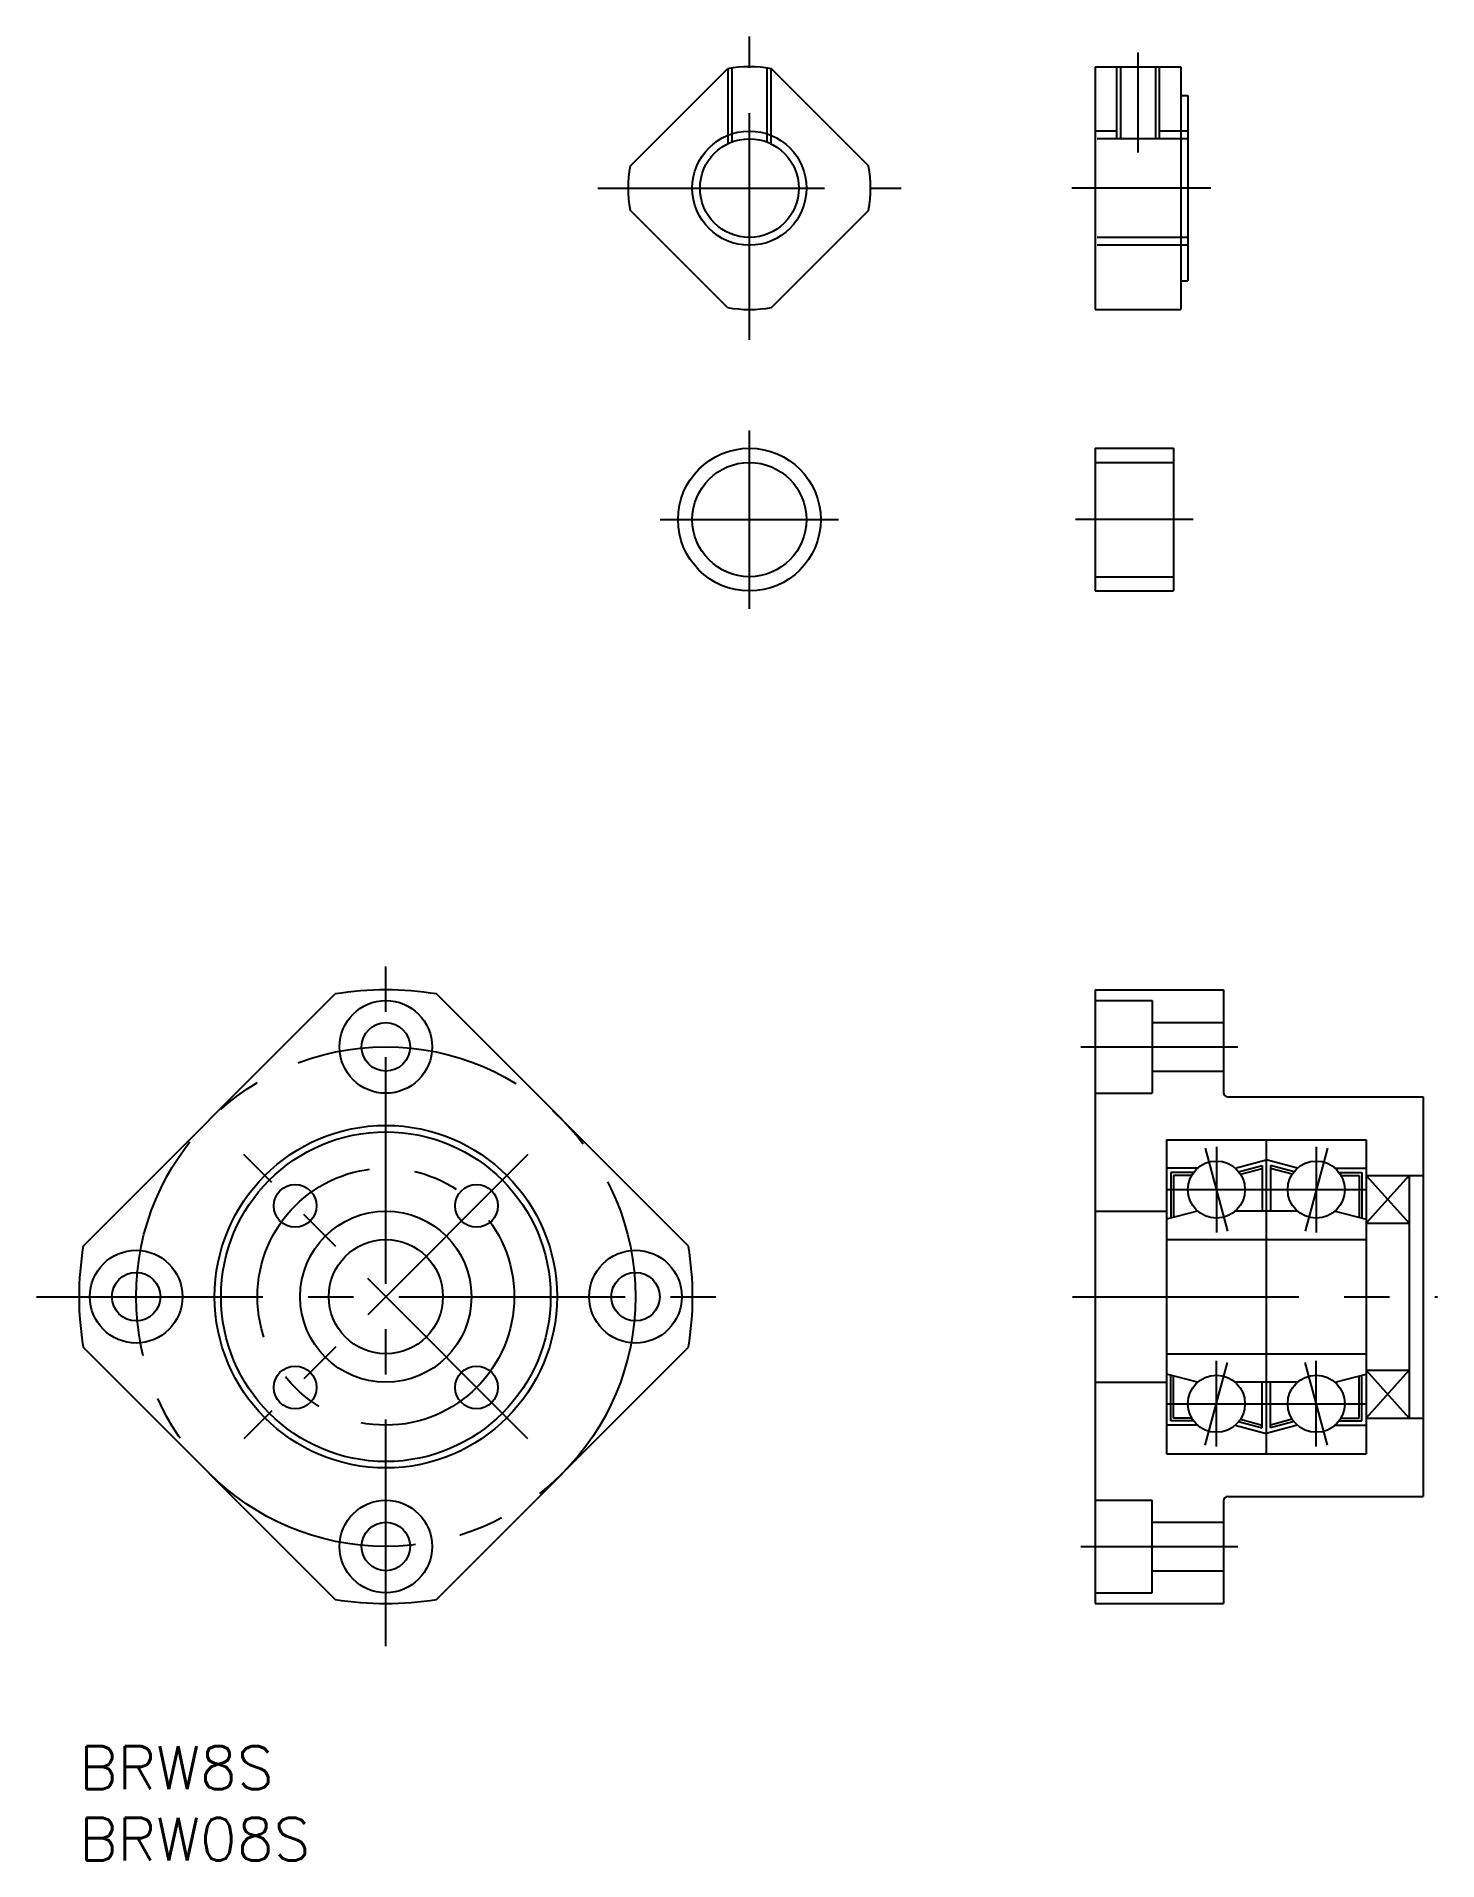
# Model space of a CAD drawing. Extents: x -3 to 95, y -8 to 120.
import ezdxf

# ---------------------------------------------------------------- set-up
doc = ezdxf.new("R2010")
doc.units = 0
doc.header["$LTSCALE"] = 0.5
doc.linetypes.add('CENTER', pattern=[50.8, 31.75, -6.35, 6.35, -6.35])
doc.linetypes.add('DASHED', pattern=[19.05, 12.7, -6.35])
for name, color, linetype in [('MSM_CENTER', 1, 'CENTER'), ('MSM_CONTINUOUS', 7, 'CONTINUOUS'), ('MSM_DASHED', 4, 'DASHED'), ('MSM_NARROW', 5, 'CONTINUOUS'), ('MSM_PART_NUMBER', 7, 'CONTINUOUS')]:
    doc.layers.add(name, color=color, linetype=linetype)
doc.styles.get("Standard").update_dxf_attribs({"font": 'txt.shx', "height": 3, "bigfont": 'bigfont.shx'})

# ---------------------------------------------------------------- blocks, each defined once
blk = doc.blocks.new('*U4')
at = {"layer": 'MSM_PART_NUMBER'}
blk.add_text('BRW8S', height=3, dxfattribs=at).set_placement((0, -3))
blk = doc.blocks.new('*U5')
at = {"layer": 'MSM_PART_NUMBER'}
blk.add_text('BRW08S', height=3, dxfattribs=at).set_placement((0, -8))

msp = doc.modelspace()

# ---------------------------------------------------------------- linework, layer by layer
at = {"layer": 'MSM_CENTER'}
for p, q in [((46.98, 98.54), (46.98, 119.79)), ((74.21, 118.66), (74.21, 111.66)), ((36.36, 109.16), (57.61, 109.16)), ((79.33, 109.16), (69.58, 109.16)), ((46.98, 79.69), (46.98, 92.19)), ((40.73, 85.94), (53.23, 85.94)), ((78.08, 85.94), (69.83, 85.94)), ((21.5, 7.01), (21.5, 55.99)), ((70.21, 49), (81.21, 49)), ((31.46, 41.46), (11.54, 21.54)), ((31.46, 21.54), (11.54, 41.46)), ((78.93, 41.9), (80.49, 36.1)), ((79.71, 42), (79.71, 36)), ((87.49, 41.9), (85.93, 36.1)), ((86.71, 42), (86.71, 36)), ((76.21, 39), (90.21, 39)), ((-2.99, 31.5), (45.99, 31.5)), ((69.62, 31.5), (95.21, 31.5)), ((78.93, 21.1), (80.49, 26.9)), ((79.71, 21), (79.71, 27)), ((87.49, 21.1), (85.93, 26.9)), ((86.71, 21), (86.71, 27)), ((76.21, 24), (90.21, 24)), ((70.21, 14), (81.21, 14))]:
    msp.add_line(p, q, dxfattribs=at)
for radius in [17.5, 9]:
    msp.add_circle((21.5, 31.5), radius, dxfattribs=at)
at = {"layer": 'MSM_CONTINUOUS'}
for p, q in [((71.21, 117.66), (71.21, 100.66)), ((71.21, 117.66), (77.21, 117.66)), ((77.21, 117.66), (77.21, 100.66)), ((38.63, 110.7), (45.44, 117.52)), ((55.34, 110.7), (48.52, 117.52)), ((77.21, 115.66), (77.71, 115.66)), ((77.71, 115.66), (77.71, 102.66)), ((45.44, 100.8), (38.63, 107.62)), ((48.52, 100.8), (55.34, 107.62)), ((77.21, 102.66), (77.71, 102.66)), ((71.21, 100.66), (77.21, 100.66)), ((71.21, 90.94), (76.71, 90.94)), ((71.21, 90.94), (71.21, 80.94)), ((76.71, 90.94), (76.71, 80.94)), ((71.21, 80.94), (76.71, 80.94)), ((0.29, 35.04), (17.96, 52.71)), ((42.71, 35.04), (25.04, 52.71)), ((71.21, 53), (80.21, 53)), ((71.21, 53), (71.21, 10)), ((80.21, 53), (80.21, 45.8)), ((71.21, 52.25), (75.21, 52.25)), ((75.21, 52.25), (75.21, 45.75)), ((75.21, 50.7), (80.21, 50.7)), ((75.21, 47.3), (80.21, 47.3)), ((71.21, 45.75), (75.21, 45.75)), ((80.51, 45.5), (94.21, 45.5)), ((94.21, 45.5), (94.21, 17.5)), ((76.21, 42.5), (90.21, 42.5)), ((76.21, 42.5), (76.21, 20.5)), ((83.21, 42.5), (83.21, 20.5)), ((90.21, 42.5), (90.21, 20.5)), ((81.03, 40.5), (83.21, 41.08)), ((85.39, 40.5), (83.21, 41.08)), ((78.39, 40.5), (76.21, 40.5)), ((76.51, 40.2), (76.51, 37)), ((78.11, 40.2), (76.51, 40.2)), ((76.71, 40), (76.71, 37.05)), ((77.98, 40), (76.71, 40)), ((81.27, 40.25), (82.91, 40.69)), ((81.39, 40.08), (82.91, 40.49)), ((82.91, 40.69), (82.91, 37.5)), ((83.51, 40.69), (83.51, 37.5)), ((85.15, 40.25), (83.51, 40.69)), ((85.03, 40.08), (83.51, 40.49)), ((88.03, 40.5), (90.21, 40.5)), ((88.31, 40.2), (89.91, 40.2)), ((88.44, 40), (89.71, 40)), ((89.71, 40), (89.71, 37.05)), ((89.91, 40.2), (89.91, 37)), ((90.21, 40), (94.21, 40)), ((93.21, 40), (93.21, 23)), ((71.21, 37.5), (76.21, 37.5)), ((78.39, 37.5), (76.21, 36.92)), ((85.39, 37.5), (81.03, 37.5)), ((88.03, 37.5), (90.21, 36.92)), ((90.21, 36.65), (93.21, 36.65)), ((76.21, 35.5), (90.21, 35.5)), ((17.96, 10.29), (0.29, 27.96)), ((25.04, 10.29), (42.71, 27.96)), ((76.21, 27.5), (90.21, 27.5)), ((78.39, 25.5), (76.21, 26.08)), ((76.51, 22.8), (76.51, 26)), ((76.71, 23), (76.71, 25.95)), ((88.03, 25.5), (90.21, 26.08)), ((89.71, 23), (89.71, 25.95)), ((89.91, 22.8), (89.91, 26)), ((90.21, 26.35), (93.21, 26.35)), ((71.21, 25.5), (76.21, 25.5)), ((85.39, 25.5), (81.03, 25.5)), ((82.91, 22.31), (82.91, 25.5)), ((83.51, 22.31), (83.51, 25.5)), ((78.39, 22.5), (76.21, 22.5)), ((78.11, 22.8), (76.51, 22.8)), ((77.98, 23), (76.71, 23)), ((81.03, 22.5), (83.21, 21.92)), ((81.27, 22.75), (82.91, 22.31)), ((81.39, 22.92), (82.91, 22.51)), ((85.39, 22.5), (83.21, 21.92)), ((85.03, 22.92), (83.51, 22.51)), ((85.15, 22.75), (83.51, 22.31)), ((88.03, 22.5), (90.21, 22.5)), ((88.31, 22.8), (89.91, 22.8)), ((88.44, 23), (89.71, 23)), ((90.21, 23), (94.21, 23)), ((76.21, 20.5), (90.21, 20.5)), ((71.21, 17.25), (75.21, 17.25)), ((75.21, 10.75), (75.21, 17.25)), ((80.21, 17.2), (80.21, 10)), ((80.51, 17.5), (94.21, 17.5)), ((75.21, 15.7), (80.21, 15.7)), ((75.21, 12.3), (80.21, 12.3)), ((71.21, 10.75), (75.21, 10.75)), ((71.21, 10), (80.21, 10))]:
    msp.add_line(p, q, dxfattribs=at)
for centre, radius in [((46.98, 109.16), 3.46), ((46.98, 85.94), 5), ((46.98, 85.94), 4), ((21.5, 49), 3.25), ((21.5, 49), 1.7), ((21.5, 31.5), 12), ((21.5, 31.5), 11.55), ((79.71, 39), 2), ((86.71, 39), 2), ((15.14, 37.86), 1.5), ((27.86, 37.86), 1.5), ((21.5, 31.5), 6), ((4, 31.5), 3.25), ((21.5, 31.5), 4), ((39, 31.5), 3.25), ((4, 31.5), 1.7), ((39, 31.5), 1.7), ((15.14, 25.14), 1.5), ((27.86, 25.14), 1.5), ((79.71, 24), 2), ((86.71, 24), 2), ((21.5, 14), 3.25), ((21.5, 14), 1.7)]:
    msp.add_circle(centre, radius, dxfattribs=at)
for centre, radius, start, end in [((46.98, 109.16), 8.5, 79.5603, 100.4397), ((46.98, 109.16), 8.5, 169.5603, 190.4397), ((46.98, 109.16), 8.5, 349.5603, 10.4397), ((46.98, 109.16), 8.5, 259.5603, 280.4397), ((21.5, 31.5), 21.5, 80.516, 99.484), ((80.51, 45.8), 0.3, 180, 270), ((21.5, 31.5), 21.5, 170.516, 189.484), ((21.5, 31.5), 21.5, 350.516, 9.484), ((80.51, 17.2), 0.3, 90, 180), ((21.5, 31.5), 21.5, 260.516, 279.484)]:
    msp.add_arc(centre, radius, start, end, dxfattribs=at)
at = {"layer": 'MSM_DASHED'}
for p, q in [((45.76, 117.57), (45.76, 112.39)), ((48.21, 117.57), (48.21, 112.39)), ((72.71, 117.66), (72.71, 112.62)), ((72.98, 117.66), (72.98, 112.62)), ((75.44, 117.66), (75.44, 112.62)), ((75.71, 117.66), (75.71, 112.62)), ((45.48, 117.53), (45.48, 112.28)), ((48.48, 117.53), (48.48, 112.28)), ((72.71, 113.16), (71.21, 113.16)), ((77.71, 112.62), (71.21, 112.62)), ((77.71, 113.16), (75.71, 113.16)), ((77.71, 105.7), (71.21, 105.7)), ((77.71, 105.16), (71.21, 105.16)), ((71.21, 89.94), (76.71, 89.94)), ((71.21, 81.94), (76.71, 81.94))]:
    msp.add_line(p, q, dxfattribs=at)
at = {"layer": 'MSM_NARROW'}
for p, q in [((90.21, 40), (93.21, 36.65)), ((93.21, 40), (90.21, 36.65)), ((90.21, 23), (93.21, 26.35)), ((93.21, 23), (90.21, 26.35))]:
    msp.add_line(p, q, dxfattribs=at)
msp.add_circle((46.98, 109.16), 4, dxfattribs=at)

# ---------------------------------------------------------------- block references
at = {"layer": 'MSM_CONTINUOUS'}
for name in ['*U4', '*U5']:
    msp.add_blockref(name, (0, 0), dxfattribs=at)

doc.saveas('drawing.dxf')
